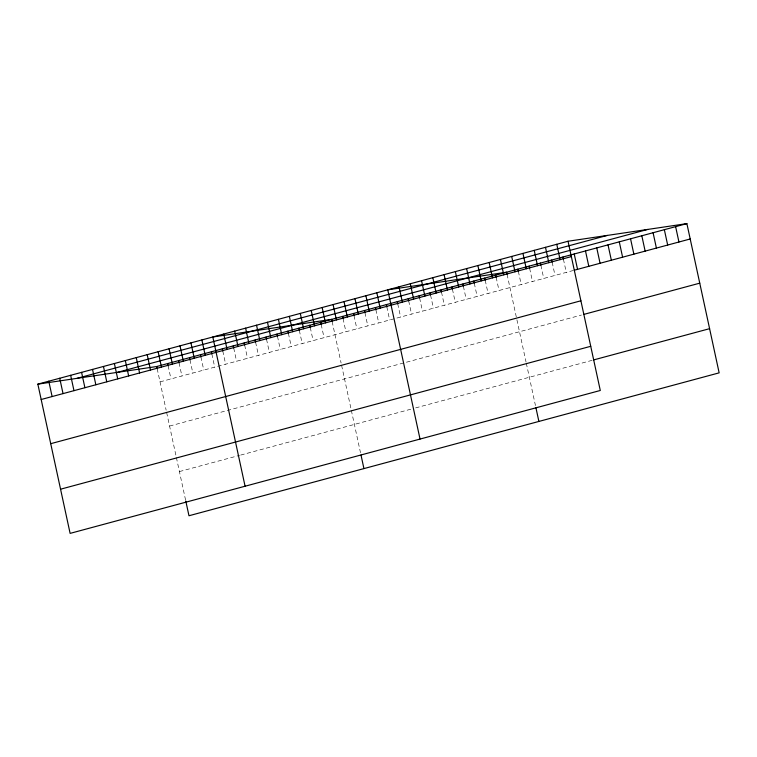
<?xml version="1.0" encoding="UTF-8"?>
<svg xmlns="http://www.w3.org/2000/svg" width="757" height="757" viewBox="0 0 757 757"><rect width="100%" height="100%" fill="white"/><g stroke="black" fill="none" stroke-linecap="round" stroke-linejoin="round"><path stroke-width="0.57" stroke-dasharray="3.79 2.84" d="M160.03 381.878L573.04 270.561M169.577 426.059L581.461 315.035M179.418 471.573L239.562 455.364M240.66 455.071L411.24 409.092M415.612 407.909L592.428 360.256M563.426 259.216L566.274 272.378M552.165 262.253L555.013 275.416M540.895 265.291L543.744 278.453M529.635 268.328L532.474 281.49M518.365 271.356L521.213 284.528M507.095 274.394L526.058 362.083M526.295 363.171L535.464 405.582M496.166 277.346L499.014 290.508M485.228 280.289L488.076 293.461M474.289 283.241L477.137 296.403M463.36 286.184L466.208 299.356M452.421 289.136L455.269 302.298M441.492 292.079L444.331 305.251M430.553 295.031L433.401 308.194M419.615 297.974L422.463 311.146M408.685 300.926L411.534 314.089M397.747 303.869L400.595 317.032M386.818 306.822L389.656 319.984M375.879 309.764L378.727 322.927M364.94 312.717L367.788 325.879M354.011 315.66L356.859 328.822M343.072 318.612L345.921 331.774M332.143 321.555L341.104 363.038M341.596 365.309L351.097 409.244M351.333 410.332L360.502 452.733M321.205 324.507L324.053 337.669M310.266 327.45L313.114 340.612M299.337 330.402L302.185 343.564M288.398 333.345L291.246 346.507M277.469 336.288L280.308 349.46M266.53 339.24L269.378 352.402M255.592 342.183L258.44 355.355M244.662 345.135L247.511 358.298M233.724 348.078L236.572 361.25M222.795 351.03L225.633 364.193M211.856 353.973L214.704 367.145M200.917 356.925L203.765 370.088M189.988 359.868L192.836 373.04M179.049 362.821L181.898 375.983M168.12 365.763L170.959 378.935M157.182 368.716L166.152 410.199M166.644 412.461L176.135 456.405M176.372 457.483L185.787 501.03"/><path stroke-width="1.14" d="M568.024 241.246L600.292 390.48L70.117 533.382L37.85 384.149L568.024 241.246L686.883 223.618L719.15 372.851L188.976 515.754L185.787 501.03M77.072 378.33L607.246 235.427M117.486 372.34L647.661 229.437M37.85 384.149L156.708 366.52L686.883 223.618M41.171 399.507L571.346 256.604M574.166 270.249L690.204 238.975M50.719 443.687L580.903 300.784M583.713 314.429L699.761 283.156M60.56 489.202L590.744 346.299M593.554 359.944L709.602 328.67M675.623 226.655L678.944 242.013M664.353 229.693L667.674 245.05M653.083 232.73L656.404 248.088M641.822 235.768L645.144 251.125M630.553 238.796L633.874 254.163M619.283 241.833L622.604 257.191M608.022 244.871L611.344 260.228M596.753 247.908L600.074 263.266M585.492 250.946L588.804 266.303M574.222 253.983L577.544 269.341M562.953 257.02L563.426 259.216M556.764 244.284L560.085 259.642M551.692 260.058L552.165 262.253M545.494 247.321L548.816 262.679M540.422 263.095L540.895 265.291M534.234 250.359L537.546 265.716M529.152 266.133L529.635 268.328M522.964 253.396L526.285 268.754M517.892 269.17L518.365 271.356M511.694 256.434L515.015 271.791M507.095 274.394L506.622 272.208L387.764 289.836L420.031 439.069M535.947 407.843L538.889 421.441M500.434 259.471L503.755 274.829M495.693 275.151L496.166 277.346M489.164 262.509L492.485 277.866M484.754 278.093L485.228 280.289M477.894 265.537L481.215 280.904M473.816 281.046L474.289 283.241M466.634 268.574L469.955 283.941M462.887 283.989L463.36 286.184M455.364 271.612L458.685 286.969M451.948 286.941L452.421 289.136M444.104 274.649L447.415 290.007M441.019 289.884L441.492 292.079M432.834 277.687L436.155 293.044M430.08 292.836L430.553 295.031M421.564 280.724L424.885 296.082M419.141 295.779L419.615 297.974M410.303 283.761L413.625 299.119M408.212 298.731L408.685 300.926M399.034 286.799L402.355 302.157M397.274 301.674L397.747 303.869M386.344 304.626L386.818 306.822M376.835 292.779L380.156 308.137M375.406 307.569L375.879 309.764M365.896 295.732L369.217 311.089M364.467 310.521L364.94 312.717M354.967 298.674L358.288 314.032M353.538 313.464L354.011 315.66M344.028 301.627L347.349 316.984M342.599 316.417L343.072 318.612M333.089 304.569L336.411 319.927M332.143 321.555L331.661 319.359L212.812 336.997L245.079 486.221M360.994 455.004L363.928 468.592M322.16 307.522L325.482 322.879M320.731 322.312L321.205 324.507M311.222 310.465L314.543 325.822M309.793 325.255L310.266 327.45M300.292 313.417L303.614 328.775M298.864 328.207L299.337 330.402M289.354 316.36L292.675 331.717M287.925 331.15L288.398 333.345M278.415 319.312L281.736 334.67M276.986 334.102L277.469 336.288M267.486 322.255L270.807 337.613M266.057 337.045L266.53 339.24M256.547 325.207L259.869 340.565M255.118 339.997L255.592 342.183M245.618 328.15L248.93 343.508M244.189 342.94L244.662 345.135M234.679 331.102L238.001 346.46M233.251 345.892L233.724 348.078M223.741 334.045L227.062 349.403M222.312 348.835L222.795 351.03M211.383 351.778L211.856 353.973M201.873 339.94L205.194 355.298M200.444 354.73L200.917 356.925M190.934 342.883L194.256 358.25M189.515 357.673L189.988 359.868M180.005 345.835L183.326 361.193M178.576 360.625L179.049 362.821M169.066 348.778L172.388 364.145M167.638 363.568L168.12 365.763M158.137 351.731L161.459 367.088M156.708 366.52L157.182 368.716M147.199 354.673L150.52 370.041M136.26 357.626L139.581 372.983M125.331 360.569L128.652 375.926M114.392 363.521L117.714 378.878M103.463 366.464L106.784 381.821M92.524 369.416L95.846 384.774M81.586 372.359L84.907 387.716M70.656 375.311L73.978 390.669M59.718 378.254L63.039 393.612M48.789 381.206L52.11 396.564"/></g></svg>
